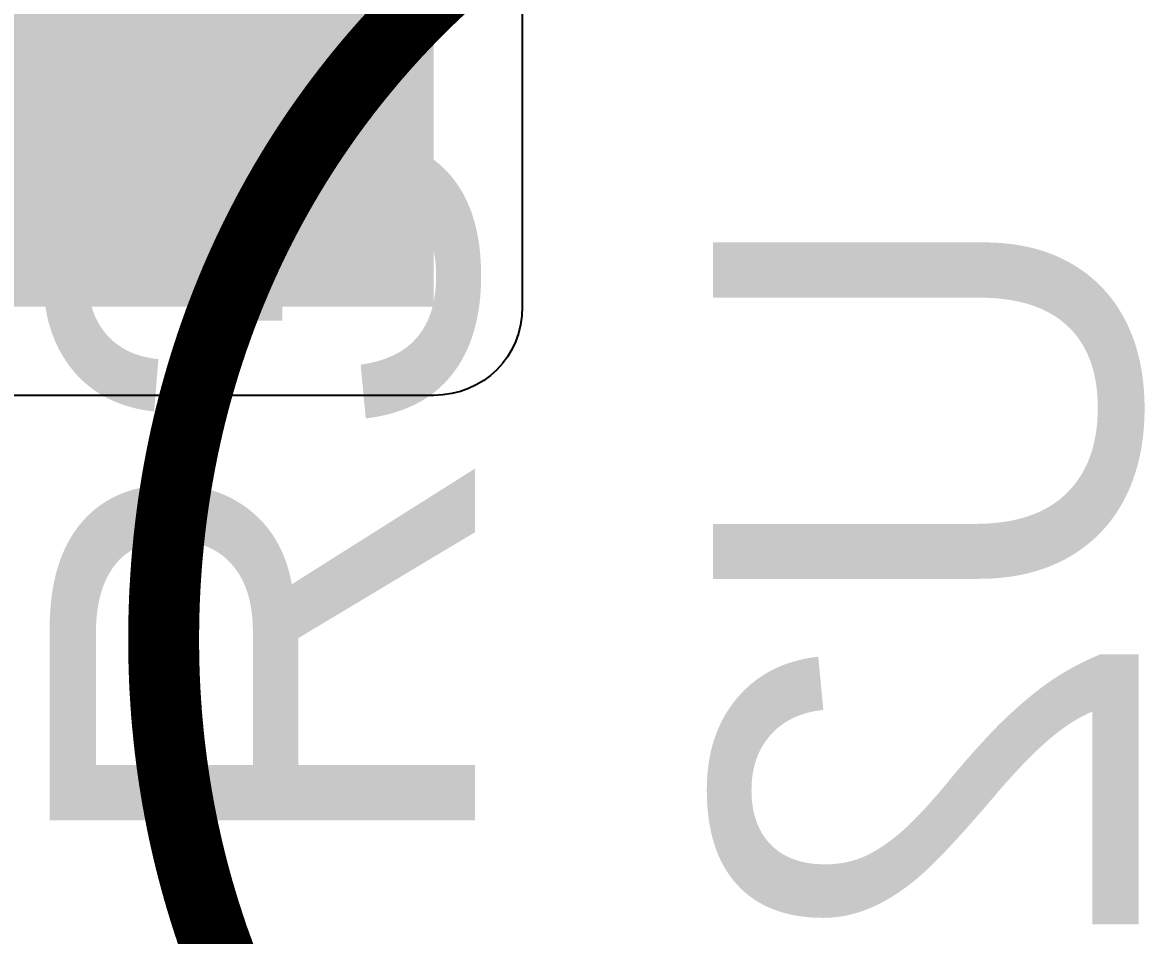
# Model space of a CAD drawing. Header units: inches. Extents: x 15 to 148, y 10 to 111.
# Drawn here: x 141.6215 to 141.9063, y 99.5288 to 99.7607 of the extents above; entities that cross this region are included whole.
import ezdxf

# ---------------------------------------------------------------- set-up
doc = ezdxf.new("R2010")
doc.units = ezdxf.units.IN
doc.header["$MEASUREMENT"] = 0
doc.layers.add('BLK_12AWG', color=7, linetype='Continuous')

# ---------------------------------------------------------------- blocks, each defined once
blk = doc.blocks.new('RPAD')
blk.add_trace([(-0.5, -0.5), (-0.5, 0.5), (0.5, -0.5), (0.5, 0.5)])
blk = doc.blocks.new('CEGHSD')
blk.add_lwpolyline([(136.25717, 100.52796), (136.25717, 100.46296), (136.25712, 100.46192), (136.25697, 100.46091), (136.25673, 100.45995), (136.2564, 100.45902), (136.25599, 100.45815), (136.25549, 100.45732), (136.25492, 100.45655), (136.25428, 100.45585), (136.25358, 100.45521), (136.25281, 100.45464), (136.25198, 100.45414), (136.25111, 100.45373), (136.25018, 100.4534), (136.24922, 100.45316), (136.24821, 100.45301), (136.24717, 100.45296), (136.12717, 100.45296)])
at = {"const_width": 0.008}
for points in [[(136.2167, 100.42538), (136.2167, 100.42571), (136.2167, 100.42605), (136.2167, 100.42638), (136.21671, 100.42671), (136.21671, 100.42688), (136.21671, 100.42704), (136.21672, 100.42721), (136.21672, 100.42738), (136.21672, 100.42754), (136.21672, 100.42771), (136.21673, 100.42787), (136.21673, 100.42804), (136.21674, 100.42837), (136.21675, 100.4287), (136.21676, 100.42903), (136.21677, 100.42936), (136.21678, 100.42953), (136.21678, 100.42969), (136.21679, 100.42986), (136.2168, 100.43002), (136.2168, 100.43019), (136.21681, 100.43035), (136.21682, 100.43052), (136.21683, 100.43068), (136.21684, 100.43085), (136.21684, 100.43101), (136.21685, 100.43117), (136.21686, 100.43134), (136.21687, 100.4315), (136.21688, 100.43167), (136.21689, 100.43183), (136.2169, 100.43199), (136.21691, 100.43216), (136.21692, 100.43232), (136.21693, 100.43248), (136.21694, 100.43265), (136.21696, 100.43297), (136.21699, 100.4333), (136.217, 100.43346), (136.21701, 100.43363), (136.21702, 100.43379), (136.21704, 100.43395), (136.21706, 100.43428), (136.21709, 100.4346), (136.2171, 100.43476), (136.21712, 100.43492), (136.21713, 100.43509), (136.21715, 100.43525), (136.21718, 100.43557), (136.21721, 100.4359), (136.21724, 100.43622), (136.21727, 100.43654), (136.21729, 100.4367), (136.21731, 100.43686), (136.21732, 100.43702), (136.21734, 100.43719), (136.21738, 100.43751), (136.21741, 100.43783), (136.21743, 100.43799), (136.21745, 100.43815), (136.21747, 100.43831), (136.21749, 100.43847), (136.21751, 100.43863), (136.21753, 100.43879), (136.21755, 100.43895), (136.21757, 100.43911), (136.21759, 100.43927), (136.21761, 100.43943), (136.21765, 100.43975), (136.2177, 100.44006), (136.21774, 100.44038), (136.21776, 100.44054), (136.21779, 100.4407), (136.21781, 100.44086), (136.21783, 100.44102), (136.21786, 100.44118), (136.21788, 100.44133), (136.2179, 100.44149), (136.21793, 100.44165), (136.21798, 100.44197), (136.21803, 100.44228), (136.21808, 100.4426), (136.21813, 100.44291), (136.21818, 100.44323), (136.21824, 100.44354), (136.21826, 100.4437), (136.21829, 100.44386), (136.21832, 100.44401), (136.21835, 100.44417), (136.2184, 100.44448), (136.21846, 100.44479), (136.21849, 100.44495), (136.21852, 100.44511), (136.21855, 100.44526), (136.21858, 100.44542), (136.21864, 100.44573), (136.2187, 100.44604), (136.21876, 100.44635), (136.21882, 100.44666), (136.21889, 100.44697), (136.21895, 100.44728), (136.21902, 100.44759), (136.21909, 100.4479), (136.21915, 100.44821), (136.21922, 100.44851), (136.21929, 100.44882), (136.21936, 100.44913), (136.21943, 100.44944), (136.2195, 100.44974), (136.21958, 100.45005), (136.21965, 100.45035), (136.21972, 100.45066), (136.2198, 100.45096), (136.21988, 100.45127), (136.21995, 100.45157), (136.22003, 100.45187), (136.22011, 100.45218), (136.22019, 100.45248), (136.22027, 100.45278), (136.22035, 100.45308), (136.22044, 100.45338), (136.22052, 100.45368), (136.2206, 100.45398), (136.22069, 100.45428), (136.22078, 100.45458), (136.22082, 100.45473), (136.22086, 100.45488), (136.22091, 100.45503), (136.22095, 100.45518), (136.22104, 100.45548), (136.22113, 100.45577), (136.22122, 100.45607), (136.22131, 100.45637), (136.2214, 100.45666), (136.2215, 100.45696), (136.22154, 100.45711), (136.22159, 100.45725), (136.22164, 100.4574), (136.22169, 100.45755), (136.22173, 100.4577), (136.22178, 100.45784), (136.22183, 100.45799), (136.22188, 100.45814), (136.22193, 100.45828), (136.22198, 100.45843), (136.22202, 100.45858), (136.22207, 100.45872), (136.22217, 100.45902), (136.22227, 100.45931), (136.22237, 100.4596), (136.22248, 100.45989), (136.22258, 100.46018), (136.22268, 100.46047), (136.22273, 100.46062), (136.22279, 100.46076), (136.22284, 100.46091), (136.22289, 100.46105), (136.22294, 100.4612), (136.223, 100.46134), (136.22305, 100.46148), (136.2231, 100.46163), (136.22321, 100.46192), (136.22332, 100.4622), (136.22343, 100.46249), (136.22354, 100.46278), (136.22365, 100.46306), (136.22376, 100.46335), (136.22387, 100.46363), (136.22399, 100.46392), (136.2241, 100.4642), (136.22422, 100.46449), (136.22433, 100.46477), (136.22445, 100.46505), (136.22451, 100.46519), (136.22457, 100.46533), (136.22463, 100.46547), (136.22469, 100.46561), (136.2248, 100.4659), (136.22493, 100.46618), (136.22505, 100.46646), (136.22517, 100.46674), (136.22523, 100.46688), (136.22529, 100.46702), (136.22535, 100.46715), (136.22541, 100.46729), (136.22554, 100.46757), (136.22566, 100.46785), (136.22579, 100.46813), (136.22592, 100.4684), (136.22604, 100.46868), (136.22617, 100.46896), (136.2263, 100.46923), (136.22643, 100.46951), (136.22649, 100.46964), (136.22656, 100.46978), (136.22663, 100.46992), (136.22669, 100.47005), (136.22682, 100.47033), (136.22696, 100.4706), (136.22702, 100.47074), (136.22709, 100.47087), (136.22716, 100.47101), (136.22722, 100.47114), (136.22736, 100.47141), (136.2275, 100.47168), (136.22763, 100.47195), (136.22777, 100.47222), (136.22791, 100.47249), (136.22805, 100.47276), (136.22812, 100.4729), (136.22819, 100.47303), (136.22826, 100.47316), (136.22833, 100.4733), (136.22847, 100.47356), (136.22861, 100.47383), (136.22869, 100.47396), (136.22876, 100.4741), (136.22883, 100.47423), (136.2289, 100.47436), (136.22905, 100.47463), (136.22919, 100.47489), (136.22934, 100.47515), (136.22948, 100.47542), (136.22956, 100.47555), (136.22963, 100.47568), (136.22971, 100.47581), (136.22978, 100.47594), (136.22993, 100.4762), (136.23008, 100.47646), (136.23023, 100.47673), (136.23038, 100.47699), (136.23054, 100.47724), (136.23069, 100.4775), (136.23084, 100.47776), (136.231, 100.47802), (136.23115, 100.47828), (136.23123, 100.47841), (136.23131, 100.47853), (136.23147, 100.47879), (136.23162, 100.47905), (136.23178, 100.4793), (136.23194, 100.47955), (136.2321, 100.47981), (136.23226, 100.48006), (136.23242, 100.48031), (136.23259, 100.48057), (136.23275, 100.48082), (136.23291, 100.48107), (136.233, 100.4812), (136.23308, 100.48132), (136.23324, 100.48157), (136.23333, 100.4817), (136.23341, 100.48182), (136.23349, 100.48194), (136.23358, 100.48207), (136.23374, 100.48232), (136.23391, 100.48256), (136.23399, 100.48269), (136.23408, 100.48281), (136.23416, 100.48294), (136.23425, 100.48306), (136.23433, 100.48318), (136.23442, 100.4833), (136.2345, 100.48343), (136.23459, 100.48355), (136.23476, 100.48379), (136.23493, 100.48404), (136.23511, 100.48428), (136.23528, 100.48453), (136.23546, 100.48477), (136.23563, 100.48501), (136.23581, 100.48525), (136.23598, 100.48549), (136.23616, 100.48573), (136.23634, 100.48597), (136.23652, 100.48621), (136.2367, 100.48645), (136.23688, 100.48669), (136.23706, 100.48692), (136.23715, 100.48704), (136.23724, 100.48716), (136.23733, 100.48728), (136.23742, 100.4874), (136.23761, 100.48763), (136.23779, 100.48787), (136.23788, 100.48798), (136.23798, 100.4881), (136.23807, 100.48822), (136.23816, 100.48834), (136.23835, 100.48857), (136.23853, 100.4888), (136.23863, 100.48892), (136.23872, 100.48903), (136.23881, 100.48915), (136.23891, 100.48926), (136.2391, 100.48949), (136.23929, 100.48972), (136.23938, 100.48984), (136.23948, 100.48995), (136.23957, 100.49007), (136.23967, 100.49018), (136.23986, 100.49041), (136.24005, 100.49064), (136.24024, 100.49086), (136.24044, 100.49109), (136.24063, 100.49132), (136.24083, 100.49154), (136.24092, 100.49165), (136.24102, 100.49177), (136.24112, 100.49188), (136.24122, 100.49199), (136.24141, 100.49221), (136.24161, 100.49244), (136.24181, 100.49266), (136.24201, 100.49288), (136.24211, 100.49299), (136.24221, 100.4931), (136.24231, 100.49321), (136.24241, 100.49332), (136.24261, 100.49354), (136.24281, 100.49376), (136.24291, 100.49387), (136.24301, 100.49398), (136.24311, 100.49409), (136.24322, 100.49419), (136.24332, 100.4943), (136.24342, 100.49441), (136.24352, 100.49452), (136.24362, 100.49463), (136.24383, 100.49484), (136.24403, 100.49506), (136.24414, 100.49516), (136.24424, 100.49527), (136.24434, 100.49538), (136.24445, 100.49549), (136.24455, 100.49559), (136.24465, 100.4957), (136.24476, 100.49581), (136.24486, 100.49591), (136.24507, 100.49612), (136.24528, 100.49633), (136.24549, 100.49654), (136.2457, 100.49675), (136.24581, 100.49686), (136.24591, 100.49696), (136.24602, 100.49707), (136.24612, 100.49717), (136.24623, 100.49728), (136.24634, 100.49738), (136.24644, 100.49748), (136.24655, 100.49759), (136.24676, 100.49779), (136.24698, 100.498), (136.24719, 100.4982), (136.24741, 100.49841), (136.24762, 100.49861), (136.24784, 100.49882), (136.24806, 100.49902), (136.24828, 100.49922)], [(136.2167, 100.42538), (136.2167, 100.42571), (136.2167, 100.42605), (136.2167, 100.42638), (136.21671, 100.42671), (136.21671, 100.42688), (136.21671, 100.42704), (136.21672, 100.42721), (136.21672, 100.42738), (136.21672, 100.42754), (136.21672, 100.42771), (136.21673, 100.42787), (136.21673, 100.42804), (136.21674, 100.42837), (136.21675, 100.4287), (136.21676, 100.42903), (136.21677, 100.42936), (136.21678, 100.42953), (136.21678, 100.42969), (136.21679, 100.42986), (136.2168, 100.43002), (136.2168, 100.43019), (136.21681, 100.43035), (136.21682, 100.43052), (136.21683, 100.43068), (136.21684, 100.43085), (136.21684, 100.43101), (136.21685, 100.43117), (136.21686, 100.43134), (136.21687, 100.4315), (136.21688, 100.43167), (136.21689, 100.43183), (136.2169, 100.43199), (136.21691, 100.43216), (136.21692, 100.43232), (136.21693, 100.43248), (136.21694, 100.43265), (136.21696, 100.43297), (136.21699, 100.4333), (136.217, 100.43346), (136.21701, 100.43363), (136.21702, 100.43379), (136.21704, 100.43395), (136.21706, 100.43428), (136.21709, 100.4346), (136.2171, 100.43476), (136.21712, 100.43492), (136.21713, 100.43509), (136.21715, 100.43525), (136.21718, 100.43557), (136.21721, 100.4359), (136.21724, 100.43622), (136.21727, 100.43654), (136.21729, 100.4367), (136.21731, 100.43686), (136.21732, 100.43702), (136.21734, 100.43719), (136.21738, 100.43751), (136.21741, 100.43783), (136.21743, 100.43799), (136.21745, 100.43815), (136.21747, 100.43831), (136.21749, 100.43847), (136.21751, 100.43863), (136.21753, 100.43879), (136.21755, 100.43895), (136.21757, 100.43911), (136.21759, 100.43927), (136.21761, 100.43943), (136.21765, 100.43975), (136.2177, 100.44006), (136.21774, 100.44038), (136.21776, 100.44054), (136.21779, 100.4407), (136.21781, 100.44086), (136.21783, 100.44102), (136.21786, 100.44118), (136.21788, 100.44133), (136.2179, 100.44149), (136.21793, 100.44165), (136.21798, 100.44197), (136.21803, 100.44228), (136.21808, 100.4426), (136.21813, 100.44291), (136.21818, 100.44323), (136.21824, 100.44354), (136.21826, 100.4437), (136.21829, 100.44386), (136.21832, 100.44401), (136.21835, 100.44417), (136.2184, 100.44448), (136.21846, 100.44479), (136.21849, 100.44495), (136.21852, 100.44511), (136.21855, 100.44526), (136.21858, 100.44542), (136.21864, 100.44573), (136.2187, 100.44604), (136.21876, 100.44635), (136.21882, 100.44666), (136.21889, 100.44697), (136.21895, 100.44728), (136.21902, 100.44759), (136.21909, 100.4479), (136.21915, 100.44821), (136.21922, 100.44851), (136.21929, 100.44882), (136.21936, 100.44913), (136.21943, 100.44944), (136.2195, 100.44974), (136.21958, 100.45005), (136.21965, 100.45035), (136.21972, 100.45066), (136.2198, 100.45096), (136.21988, 100.45127), (136.21995, 100.45157), (136.22003, 100.45187), (136.22011, 100.45218), (136.22019, 100.45248), (136.22027, 100.45278), (136.22035, 100.45308), (136.22044, 100.45338), (136.22052, 100.45368), (136.2206, 100.45398), (136.22069, 100.45428), (136.22078, 100.45458), (136.22082, 100.45473), (136.22086, 100.45488), (136.22091, 100.45503), (136.22095, 100.45518), (136.22104, 100.45548), (136.22113, 100.45577), (136.22122, 100.45607), (136.22131, 100.45637), (136.2214, 100.45666), (136.2215, 100.45696), (136.22154, 100.45711), (136.22159, 100.45725), (136.22164, 100.4574), (136.22169, 100.45755), (136.22173, 100.4577), (136.22178, 100.45784), (136.22183, 100.45799), (136.22188, 100.45814), (136.22193, 100.45828), (136.22198, 100.45843), (136.22202, 100.45858), (136.22207, 100.45872), (136.22217, 100.45902), (136.22227, 100.45931), (136.22237, 100.4596), (136.22248, 100.45989), (136.22258, 100.46018), (136.22268, 100.46047), (136.22273, 100.46062), (136.22279, 100.46076), (136.22284, 100.46091), (136.22289, 100.46105), (136.22294, 100.4612), (136.223, 100.46134), (136.22305, 100.46148), (136.2231, 100.46163), (136.22321, 100.46192), (136.22332, 100.4622), (136.22343, 100.46249), (136.22354, 100.46278), (136.22365, 100.46306), (136.22376, 100.46335), (136.22387, 100.46363), (136.22399, 100.46392), (136.2241, 100.4642), (136.22422, 100.46449), (136.22433, 100.46477), (136.22445, 100.46505), (136.22451, 100.46519), (136.22457, 100.46533), (136.22463, 100.46547), (136.22469, 100.46561), (136.2248, 100.4659), (136.22493, 100.46618), (136.22505, 100.46646), (136.22517, 100.46674), (136.22523, 100.46688), (136.22529, 100.46702), (136.22535, 100.46715), (136.22541, 100.46729), (136.22554, 100.46757), (136.22566, 100.46785), (136.22579, 100.46813), (136.22592, 100.4684), (136.22604, 100.46868), (136.22617, 100.46896), (136.2263, 100.46923), (136.22643, 100.46951), (136.22649, 100.46964), (136.22656, 100.46978), (136.22663, 100.46992), (136.22669, 100.47005), (136.22682, 100.47033), (136.22696, 100.4706), (136.22702, 100.47074), (136.22709, 100.47087), (136.22716, 100.47101), (136.22722, 100.47114), (136.22736, 100.47141), (136.2275, 100.47168), (136.22763, 100.47195), (136.22777, 100.47222), (136.22791, 100.47249), (136.22805, 100.47276), (136.22812, 100.4729), (136.22819, 100.47303), (136.22826, 100.47316), (136.22833, 100.4733), (136.22847, 100.47356), (136.22861, 100.47383), (136.22869, 100.47396), (136.22876, 100.4741), (136.22883, 100.47423), (136.2289, 100.47436), (136.22905, 100.47463), (136.22919, 100.47489), (136.22934, 100.47515), (136.22948, 100.47542), (136.22956, 100.47555), (136.22963, 100.47568), (136.22971, 100.47581), (136.22978, 100.47594), (136.22993, 100.4762), (136.23008, 100.47646), (136.23023, 100.47673), (136.23038, 100.47699), (136.23054, 100.47724), (136.23069, 100.4775), (136.23084, 100.47776), (136.231, 100.47802), (136.23115, 100.47828), (136.23123, 100.47841), (136.23131, 100.47853), (136.23147, 100.47879), (136.23162, 100.47905), (136.23178, 100.4793), (136.23194, 100.47955), (136.2321, 100.47981), (136.23226, 100.48006), (136.23242, 100.48031), (136.23259, 100.48057), (136.23275, 100.48082), (136.23291, 100.48107), (136.233, 100.4812), (136.23308, 100.48132), (136.23324, 100.48157), (136.23333, 100.4817), (136.23341, 100.48182), (136.23349, 100.48194), (136.23358, 100.48207), (136.23374, 100.48232), (136.23391, 100.48256), (136.23399, 100.48269), (136.23408, 100.48281), (136.23416, 100.48294), (136.23425, 100.48306), (136.23433, 100.48318), (136.23442, 100.4833), (136.2345, 100.48343), (136.23459, 100.48355), (136.23476, 100.48379), (136.23493, 100.48404), (136.23511, 100.48428), (136.23528, 100.48453), (136.23546, 100.48477), (136.23563, 100.48501), (136.23581, 100.48525), (136.23598, 100.48549), (136.23616, 100.48573), (136.23634, 100.48597), (136.23652, 100.48621), (136.2367, 100.48645), (136.23688, 100.48669), (136.23706, 100.48692), (136.23715, 100.48704), (136.23724, 100.48716), (136.23733, 100.48728), (136.23742, 100.4874), (136.23761, 100.48763), (136.23779, 100.48787), (136.23788, 100.48798), (136.23798, 100.4881), (136.23807, 100.48822), (136.23816, 100.48834), (136.23835, 100.48857), (136.23853, 100.4888), (136.23863, 100.48892), (136.23872, 100.48903), (136.23881, 100.48915), (136.23891, 100.48926), (136.2391, 100.48949), (136.23929, 100.48972), (136.23938, 100.48984), (136.23948, 100.48995), (136.23957, 100.49007), (136.23967, 100.49018), (136.23986, 100.49041), (136.24005, 100.49064), (136.24024, 100.49086), (136.24044, 100.49109), (136.24063, 100.49132), (136.24083, 100.49154), (136.24092, 100.49165), (136.24102, 100.49177), (136.24112, 100.49188), (136.24122, 100.49199), (136.24141, 100.49221), (136.24161, 100.49244), (136.24181, 100.49266), (136.24201, 100.49288), (136.24211, 100.49299), (136.24221, 100.4931), (136.24231, 100.49321), (136.24241, 100.49332), (136.24261, 100.49354), (136.24281, 100.49376), (136.24291, 100.49387), (136.24301, 100.49398), (136.24311, 100.49409), (136.24322, 100.49419), (136.24332, 100.4943), (136.24342, 100.49441), (136.24352, 100.49452), (136.24362, 100.49463), (136.24383, 100.49484), (136.24403, 100.49506), (136.24414, 100.49516), (136.24424, 100.49527), (136.24434, 100.49538), (136.24445, 100.49549), (136.24455, 100.49559), (136.24465, 100.4957), (136.24476, 100.49581), (136.24486, 100.49591), (136.24507, 100.49612), (136.24528, 100.49633), (136.24549, 100.49654), (136.2457, 100.49675), (136.24581, 100.49686), (136.24591, 100.49696), (136.24602, 100.49707), (136.24612, 100.49717), (136.24623, 100.49728), (136.24634, 100.49738), (136.24644, 100.49748), (136.24655, 100.49759), (136.24676, 100.49779), (136.24698, 100.498), (136.24719, 100.4982), (136.24741, 100.49841), (136.24762, 100.49861), (136.24784, 100.49882), (136.24806, 100.49902), (136.24828, 100.49922)], [(136.2167, 100.42538), (136.2167, 100.42571), (136.2167, 100.42605), (136.2167, 100.42638), (136.21671, 100.42671), (136.21671, 100.42688), (136.21671, 100.42704), (136.21672, 100.42721), (136.21672, 100.42738), (136.21672, 100.42754), (136.21672, 100.42771), (136.21673, 100.42787), (136.21673, 100.42804), (136.21674, 100.42837), (136.21675, 100.4287), (136.21676, 100.42903), (136.21677, 100.42936), (136.21678, 100.42953), (136.21678, 100.42969), (136.21679, 100.42986), (136.2168, 100.43002), (136.2168, 100.43019), (136.21681, 100.43035), (136.21682, 100.43052), (136.21683, 100.43068), (136.21684, 100.43085), (136.21684, 100.43101), (136.21685, 100.43117), (136.21686, 100.43134), (136.21687, 100.4315), (136.21688, 100.43167), (136.21689, 100.43183), (136.2169, 100.43199), (136.21691, 100.43216), (136.21692, 100.43232), (136.21693, 100.43248), (136.21694, 100.43265), (136.21696, 100.43297), (136.21699, 100.4333), (136.217, 100.43346), (136.21701, 100.43363), (136.21702, 100.43379), (136.21704, 100.43395), (136.21706, 100.43428), (136.21709, 100.4346), (136.2171, 100.43476), (136.21712, 100.43492), (136.21713, 100.43509), (136.21715, 100.43525), (136.21718, 100.43557), (136.21721, 100.4359), (136.21724, 100.43622), (136.21727, 100.43654), (136.21729, 100.4367), (136.21731, 100.43686), (136.21732, 100.43702), (136.21734, 100.43719), (136.21738, 100.43751), (136.21741, 100.43783), (136.21743, 100.43799), (136.21745, 100.43815), (136.21747, 100.43831), (136.21749, 100.43847), (136.21751, 100.43863), (136.21753, 100.43879), (136.21755, 100.43895), (136.21757, 100.43911), (136.21759, 100.43927), (136.21761, 100.43943), (136.21765, 100.43975), (136.2177, 100.44006), (136.21774, 100.44038), (136.21776, 100.44054), (136.21779, 100.4407), (136.21781, 100.44086), (136.21783, 100.44102), (136.21786, 100.44118), (136.21788, 100.44133), (136.2179, 100.44149), (136.21793, 100.44165), (136.21798, 100.44197), (136.21803, 100.44228), (136.21808, 100.4426), (136.21813, 100.44291), (136.21818, 100.44323), (136.21824, 100.44354), (136.21826, 100.4437), (136.21829, 100.44386), (136.21832, 100.44401), (136.21835, 100.44417), (136.2184, 100.44448), (136.21846, 100.44479), (136.21849, 100.44495), (136.21852, 100.44511), (136.21855, 100.44526), (136.21858, 100.44542), (136.21864, 100.44573), (136.2187, 100.44604), (136.21876, 100.44635), (136.21882, 100.44666), (136.21889, 100.44697), (136.21895, 100.44728), (136.21902, 100.44759), (136.21909, 100.4479), (136.21915, 100.44821), (136.21922, 100.44851), (136.21929, 100.44882), (136.21936, 100.44913), (136.21943, 100.44944), (136.2195, 100.44974), (136.21958, 100.45005), (136.21965, 100.45035), (136.21972, 100.45066), (136.2198, 100.45096), (136.21988, 100.45127), (136.21995, 100.45157), (136.22003, 100.45187), (136.22011, 100.45218), (136.22019, 100.45248), (136.22027, 100.45278), (136.22035, 100.45308), (136.22044, 100.45338), (136.22052, 100.45368), (136.2206, 100.45398), (136.22069, 100.45428), (136.22078, 100.45458), (136.22082, 100.45473), (136.22086, 100.45488), (136.22091, 100.45503), (136.22095, 100.45518), (136.22104, 100.45548), (136.22113, 100.45577), (136.22122, 100.45607), (136.22131, 100.45637), (136.2214, 100.45666), (136.2215, 100.45696), (136.22154, 100.45711), (136.22159, 100.45725), (136.22164, 100.4574), (136.22169, 100.45755), (136.22173, 100.4577), (136.22178, 100.45784), (136.22183, 100.45799), (136.22188, 100.45814), (136.22193, 100.45828), (136.22198, 100.45843), (136.22202, 100.45858), (136.22207, 100.45872), (136.22217, 100.45902), (136.22227, 100.45931), (136.22237, 100.4596), (136.22248, 100.45989), (136.22258, 100.46018), (136.22268, 100.46047), (136.22273, 100.46062), (136.22279, 100.46076), (136.22284, 100.46091), (136.22289, 100.46105), (136.22294, 100.4612), (136.223, 100.46134), (136.22305, 100.46148), (136.2231, 100.46163), (136.22321, 100.46192), (136.22332, 100.4622), (136.22343, 100.46249), (136.22354, 100.46278), (136.22365, 100.46306), (136.22376, 100.46335), (136.22387, 100.46363), (136.22399, 100.46392), (136.2241, 100.4642), (136.22422, 100.46449), (136.22433, 100.46477), (136.22445, 100.46505), (136.22451, 100.46519), (136.22457, 100.46533), (136.22463, 100.46547), (136.22469, 100.46561), (136.2248, 100.4659), (136.22493, 100.46618), (136.22505, 100.46646), (136.22517, 100.46674), (136.22523, 100.46688), (136.22529, 100.46702), (136.22535, 100.46715), (136.22541, 100.46729), (136.22554, 100.46757), (136.22566, 100.46785), (136.22579, 100.46813), (136.22592, 100.4684), (136.22604, 100.46868), (136.22617, 100.46896), (136.2263, 100.46923), (136.22643, 100.46951), (136.22649, 100.46964), (136.22656, 100.46978), (136.22663, 100.46992), (136.22669, 100.47005), (136.22682, 100.47033), (136.22696, 100.4706), (136.22702, 100.47074), (136.22709, 100.47087), (136.22716, 100.47101), (136.22722, 100.47114), (136.22736, 100.47141), (136.2275, 100.47168), (136.22763, 100.47195), (136.22777, 100.47222), (136.22791, 100.47249), (136.22805, 100.47276), (136.22812, 100.4729), (136.22819, 100.47303), (136.22826, 100.47316), (136.22833, 100.4733), (136.22847, 100.47356), (136.22861, 100.47383), (136.22869, 100.47396), (136.22876, 100.4741), (136.22883, 100.47423), (136.2289, 100.47436), (136.22905, 100.47463), (136.22919, 100.47489), (136.22934, 100.47515), (136.22948, 100.47542), (136.22956, 100.47555), (136.22963, 100.47568), (136.22971, 100.47581), (136.22978, 100.47594), (136.22993, 100.4762), (136.23008, 100.47646), (136.23023, 100.47673), (136.23038, 100.47699), (136.23054, 100.47724), (136.23069, 100.4775), (136.23084, 100.47776), (136.231, 100.47802), (136.23115, 100.47828), (136.23123, 100.47841), (136.23131, 100.47853), (136.23147, 100.47879), (136.23162, 100.47905), (136.23178, 100.4793), (136.23194, 100.47955), (136.2321, 100.47981), (136.23226, 100.48006), (136.23242, 100.48031), (136.23259, 100.48057), (136.23275, 100.48082), (136.23291, 100.48107), (136.233, 100.4812), (136.23308, 100.48132), (136.23324, 100.48157), (136.23333, 100.4817), (136.23341, 100.48182), (136.23349, 100.48194), (136.23358, 100.48207), (136.23374, 100.48232), (136.23391, 100.48256), (136.23399, 100.48269), (136.23408, 100.48281), (136.23416, 100.48294), (136.23425, 100.48306), (136.23433, 100.48318), (136.23442, 100.4833), (136.2345, 100.48343), (136.23459, 100.48355), (136.23476, 100.48379), (136.23493, 100.48404), (136.23511, 100.48428), (136.23528, 100.48453), (136.23546, 100.48477), (136.23563, 100.48501), (136.23581, 100.48525), (136.23598, 100.48549), (136.23616, 100.48573), (136.23634, 100.48597), (136.23652, 100.48621), (136.2367, 100.48645), (136.23688, 100.48669), (136.23706, 100.48692), (136.23715, 100.48704), (136.23724, 100.48716), (136.23733, 100.48728), (136.23742, 100.4874), (136.23761, 100.48763), (136.23779, 100.48787), (136.23788, 100.48798), (136.23798, 100.4881), (136.23807, 100.48822), (136.23816, 100.48834), (136.23835, 100.48857), (136.23853, 100.4888), (136.23863, 100.48892), (136.23872, 100.48903), (136.23881, 100.48915), (136.23891, 100.48926), (136.2391, 100.48949), (136.23929, 100.48972), (136.23938, 100.48984), (136.23948, 100.48995), (136.23957, 100.49007), (136.23967, 100.49018), (136.23986, 100.49041), (136.24005, 100.49064), (136.24024, 100.49086), (136.24044, 100.49109), (136.24063, 100.49132), (136.24083, 100.49154), (136.24092, 100.49165), (136.24102, 100.49177), (136.24112, 100.49188), (136.24122, 100.49199), (136.24141, 100.49221), (136.24161, 100.49244), (136.24181, 100.49266), (136.24201, 100.49288), (136.24211, 100.49299), (136.24221, 100.4931), (136.24231, 100.49321), (136.24241, 100.49332), (136.24261, 100.49354), (136.24281, 100.49376), (136.24291, 100.49387), (136.24301, 100.49398), (136.24311, 100.49409), (136.24322, 100.49419), (136.24332, 100.4943), (136.24342, 100.49441), (136.24352, 100.49452), (136.24362, 100.49463), (136.24383, 100.49484), (136.24403, 100.49506), (136.24414, 100.49516), (136.24424, 100.49527), (136.24434, 100.49538), (136.24445, 100.49549), (136.24455, 100.49559), (136.24465, 100.4957), (136.24476, 100.49581), (136.24486, 100.49591), (136.24507, 100.49612), (136.24528, 100.49633), (136.24549, 100.49654), (136.2457, 100.49675), (136.24581, 100.49686), (136.24591, 100.49696), (136.24602, 100.49707), (136.24612, 100.49717), (136.24623, 100.49728), (136.24634, 100.49738), (136.24644, 100.49748), (136.24655, 100.49759), (136.24676, 100.49779), (136.24698, 100.498), (136.24719, 100.4982), (136.24741, 100.49841), (136.24762, 100.49861), (136.24784, 100.49882), (136.24806, 100.49902), (136.24828, 100.49922)], [(136.2167, 100.42538), (136.2167, 100.42505), (136.2167, 100.42472), (136.2167, 100.4244), (136.21671, 100.42407), (136.21671, 100.42391), (136.21671, 100.42374), (136.21672, 100.42358), (136.21672, 100.42342), (136.21672, 100.42325), (136.21672, 100.42309), (136.21673, 100.42293), (136.21673, 100.42276), (136.21674, 100.42244), (136.21675, 100.42211), (136.21676, 100.42179), (136.21677, 100.42146), (136.21678, 100.4213), (136.21678, 100.42114), (136.21679, 100.42098), (136.2168, 100.42081), (136.2168, 100.42065), (136.21681, 100.42049), (136.21682, 100.42033), (136.21683, 100.42017), (136.21684, 100.42), (136.21684, 100.41984), (136.21685, 100.41968), (136.21686, 100.41952), (136.21687, 100.41936), (136.21688, 100.4192), (136.21689, 100.41903), (136.2169, 100.41887), (136.21691, 100.41871), (136.21692, 100.41855), (136.21693, 100.41839), (136.21694, 100.41823), (136.21696, 100.41791), (136.21699, 100.41759), (136.217, 100.41743), (136.21701, 100.41727), (136.21702, 100.41711), (136.21704, 100.41694), (136.21706, 100.41662), (136.21709, 100.4163), (136.2171, 100.41614), (136.21712, 100.41598), (136.21713, 100.41583), (136.21715, 100.41567), (136.21718, 100.41535), (136.21721, 100.41503), (136.21724, 100.41471), (136.21727, 100.41439), (136.21729, 100.41423), (136.21731, 100.41407), (136.21732, 100.41391), (136.21734, 100.41376), (136.21738, 100.41344), (136.21741, 100.41312), (136.21743, 100.41296), (136.21745, 100.41281), (136.21747, 100.41265), (136.21749, 100.41249), (136.21751, 100.41233), (136.21753, 100.41217), (136.21755, 100.41202), (136.21757, 100.41186), (136.21759, 100.4117), (136.21761, 100.41154), (136.21765, 100.41123), (136.2177, 100.41091), (136.21774, 100.4106), (136.21776, 100.41044), (136.21779, 100.41029), (136.21781, 100.41013), (136.21783, 100.40997), (136.21786, 100.40982), (136.21788, 100.40966), (136.2179, 100.4095), (136.21793, 100.40935), (136.21798, 100.40903), (136.21803, 100.40872), (136.21808, 100.40841), (136.21813, 100.4081), (136.21818, 100.40779), (136.21824, 100.40748), (136.21826, 100.40732), (136.21829, 100.40717), (136.21832, 100.40701), (136.21835, 100.40686), (136.2184, 100.40655), (136.21846, 100.40624), (136.21849, 100.40608), (136.21852, 100.40593), (136.21855, 100.40577), (136.21858, 100.40562), (136.21864, 100.40531), (136.2187, 100.405), (136.21876, 100.4047), (136.21882, 100.40439), (136.21889, 100.40408), (136.21895, 100.40378), (136.21902, 100.40347), (136.21909, 100.40316), (136.21915, 100.40286), (136.21922, 100.40256), (136.21929, 100.40225), (136.21936, 100.40195), (136.21943, 100.40164), (136.2195, 100.40134), (136.21958, 100.40104), (136.21965, 100.40073), (136.21972, 100.40043), (136.2198, 100.40013), (136.21988, 100.39983), (136.21995, 100.39953), (136.22003, 100.39923), (136.22011, 100.39893), (136.22019, 100.39863), (136.22027, 100.39833), (136.22035, 100.39803), (136.22044, 100.39773), (136.22052, 100.39743), (136.2206, 100.39713), (136.22069, 100.39684), (136.22078, 100.39654), (136.22082, 100.39639), (136.22086, 100.39624), (136.22091, 100.39609), (136.22095, 100.39595), (136.22104, 100.39565), (136.22113, 100.39536), (136.22122, 100.39506), (136.22131, 100.39477), (136.2214, 100.39447), (136.2215, 100.39418), (136.22154, 100.39403), (136.22159, 100.39389), (136.22164, 100.39374), (136.22169, 100.39359), (136.22173, 100.39345), (136.22178, 100.3933), (136.22183, 100.39315), (136.22188, 100.39301), (136.22193, 100.39286), (136.22198, 100.39272), (136.22202, 100.39257), (136.22207, 100.39242), (136.22217, 100.39213), (136.22227, 100.39184), (136.22237, 100.39155), (136.22248, 100.39126), (136.22258, 100.39098), (136.22268, 100.39069), (136.22273, 100.39054), (136.22279, 100.3904), (136.22284, 100.39025), (136.22289, 100.39011), (136.22294, 100.38997), (136.223, 100.38982), (136.22305, 100.38968), (136.2231, 100.38954), (136.22321, 100.38925), (136.22332, 100.38896), (136.22343, 100.38868), (136.22354, 100.38839), (136.22365, 100.38811), (136.22376, 100.38782)], [(136.2167, 100.42538), (136.2167, 100.42505), (136.2167, 100.42472), (136.2167, 100.4244), (136.21671, 100.42407), (136.21671, 100.42391), (136.21671, 100.42374), (136.21672, 100.42358), (136.21672, 100.42342), (136.21672, 100.42325), (136.21672, 100.42309), (136.21673, 100.42293), (136.21673, 100.42276), (136.21674, 100.42244), (136.21675, 100.42211), (136.21676, 100.42179), (136.21677, 100.42146), (136.21678, 100.4213), (136.21678, 100.42114), (136.21679, 100.42098), (136.2168, 100.42081), (136.2168, 100.42065), (136.21681, 100.42049), (136.21682, 100.42033), (136.21683, 100.42017), (136.21684, 100.42), (136.21684, 100.41984), (136.21685, 100.41968), (136.21686, 100.41952), (136.21687, 100.41936), (136.21688, 100.4192), (136.21689, 100.41903), (136.2169, 100.41887), (136.21691, 100.41871), (136.21692, 100.41855), (136.21693, 100.41839), (136.21694, 100.41823), (136.21696, 100.41791), (136.21699, 100.41759), (136.217, 100.41743), (136.21701, 100.41727), (136.21702, 100.41711), (136.21704, 100.41694), (136.21706, 100.41662), (136.21709, 100.4163), (136.2171, 100.41614), (136.21712, 100.41598), (136.21713, 100.41583), (136.21715, 100.41567), (136.21718, 100.41535), (136.21721, 100.41503), (136.21724, 100.41471), (136.21727, 100.41439), (136.21729, 100.41423), (136.21731, 100.41407), (136.21732, 100.41391), (136.21734, 100.41376), (136.21738, 100.41344), (136.21741, 100.41312), (136.21743, 100.41296), (136.21745, 100.41281), (136.21747, 100.41265), (136.21749, 100.41249), (136.21751, 100.41233), (136.21753, 100.41217), (136.21755, 100.41202), (136.21757, 100.41186), (136.21759, 100.4117), (136.21761, 100.41154), (136.21765, 100.41123), (136.2177, 100.41091), (136.21774, 100.4106), (136.21776, 100.41044), (136.21779, 100.41029), (136.21781, 100.41013), (136.21783, 100.40997), (136.21786, 100.40982), (136.21788, 100.40966), (136.2179, 100.4095), (136.21793, 100.40935), (136.21798, 100.40903), (136.21803, 100.40872), (136.21808, 100.40841), (136.21813, 100.4081), (136.21818, 100.40779), (136.21824, 100.40748), (136.21826, 100.40732), (136.21829, 100.40717), (136.21832, 100.40701), (136.21835, 100.40686), (136.2184, 100.40655), (136.21846, 100.40624), (136.21849, 100.40608), (136.21852, 100.40593), (136.21855, 100.40577), (136.21858, 100.40562), (136.21864, 100.40531), (136.2187, 100.405), (136.21876, 100.4047), (136.21882, 100.40439), (136.21889, 100.40408), (136.21895, 100.40378), (136.21902, 100.40347), (136.21909, 100.40316), (136.21915, 100.40286), (136.21922, 100.40256), (136.21929, 100.40225), (136.21936, 100.40195), (136.21943, 100.40164), (136.2195, 100.40134), (136.21958, 100.40104), (136.21965, 100.40073), (136.21972, 100.40043), (136.2198, 100.40013), (136.21988, 100.39983), (136.21995, 100.39953), (136.22003, 100.39923), (136.22011, 100.39893), (136.22019, 100.39863), (136.22027, 100.39833), (136.22035, 100.39803), (136.22044, 100.39773), (136.22052, 100.39743), (136.2206, 100.39713), (136.22069, 100.39684), (136.22078, 100.39654), (136.22082, 100.39639), (136.22086, 100.39624), (136.22091, 100.39609), (136.22095, 100.39595), (136.22104, 100.39565), (136.22113, 100.39536), (136.22122, 100.39506), (136.22131, 100.39477), (136.2214, 100.39447), (136.2215, 100.39418), (136.22154, 100.39403), (136.22159, 100.39389), (136.22164, 100.39374), (136.22169, 100.39359), (136.22173, 100.39345), (136.22178, 100.3933), (136.22183, 100.39315), (136.22188, 100.39301), (136.22193, 100.39286), (136.22198, 100.39272), (136.22202, 100.39257), (136.22207, 100.39242), (136.22217, 100.39213), (136.22227, 100.39184), (136.22237, 100.39155), (136.22248, 100.39126), (136.22258, 100.39098), (136.22268, 100.39069), (136.22273, 100.39054), (136.22279, 100.3904), (136.22284, 100.39025), (136.22289, 100.39011), (136.22294, 100.38997), (136.223, 100.38982), (136.22305, 100.38968), (136.2231, 100.38954), (136.22321, 100.38925), (136.22332, 100.38896), (136.22343, 100.38868), (136.22354, 100.38839), (136.22365, 100.38811), (136.22376, 100.38782)], [(136.2167, 100.42538), (136.2167, 100.42505), (136.2167, 100.42472), (136.2167, 100.4244), (136.21671, 100.42407), (136.21671, 100.42391), (136.21671, 100.42374), (136.21672, 100.42358), (136.21672, 100.42342), (136.21672, 100.42325), (136.21672, 100.42309), (136.21673, 100.42293), (136.21673, 100.42276), (136.21674, 100.42244), (136.21675, 100.42211), (136.21676, 100.42179), (136.21677, 100.42146), (136.21678, 100.4213), (136.21678, 100.42114), (136.21679, 100.42098), (136.2168, 100.42081), (136.2168, 100.42065), (136.21681, 100.42049), (136.21682, 100.42033), (136.21683, 100.42017), (136.21684, 100.42), (136.21684, 100.41984), (136.21685, 100.41968), (136.21686, 100.41952), (136.21687, 100.41936), (136.21688, 100.4192), (136.21689, 100.41903), (136.2169, 100.41887), (136.21691, 100.41871), (136.21692, 100.41855), (136.21693, 100.41839), (136.21694, 100.41823), (136.21696, 100.41791), (136.21699, 100.41759), (136.217, 100.41743), (136.21701, 100.41727), (136.21702, 100.41711), (136.21704, 100.41694), (136.21706, 100.41662), (136.21709, 100.4163), (136.2171, 100.41614), (136.21712, 100.41598), (136.21713, 100.41583), (136.21715, 100.41567), (136.21718, 100.41535), (136.21721, 100.41503), (136.21724, 100.41471), (136.21727, 100.41439), (136.21729, 100.41423), (136.21731, 100.41407), (136.21732, 100.41391), (136.21734, 100.41376), (136.21738, 100.41344), (136.21741, 100.41312), (136.21743, 100.41296), (136.21745, 100.41281), (136.21747, 100.41265), (136.21749, 100.41249), (136.21751, 100.41233), (136.21753, 100.41217), (136.21755, 100.41202), (136.21757, 100.41186), (136.21759, 100.4117), (136.21761, 100.41154), (136.21765, 100.41123), (136.2177, 100.41091), (136.21774, 100.4106), (136.21776, 100.41044), (136.21779, 100.41029), (136.21781, 100.41013), (136.21783, 100.40997), (136.21786, 100.40982), (136.21788, 100.40966), (136.2179, 100.4095), (136.21793, 100.40935), (136.21798, 100.40903), (136.21803, 100.40872), (136.21808, 100.40841), (136.21813, 100.4081), (136.21818, 100.40779), (136.21824, 100.40748), (136.21826, 100.40732), (136.21829, 100.40717), (136.21832, 100.40701), (136.21835, 100.40686), (136.2184, 100.40655), (136.21846, 100.40624), (136.21849, 100.40608), (136.21852, 100.40593), (136.21855, 100.40577), (136.21858, 100.40562), (136.21864, 100.40531), (136.2187, 100.405), (136.21876, 100.4047), (136.21882, 100.40439), (136.21889, 100.40408), (136.21895, 100.40378), (136.21902, 100.40347), (136.21909, 100.40316), (136.21915, 100.40286), (136.21922, 100.40256), (136.21929, 100.40225), (136.21936, 100.40195), (136.21943, 100.40164), (136.2195, 100.40134), (136.21958, 100.40104), (136.21965, 100.40073), (136.21972, 100.40043), (136.2198, 100.40013), (136.21988, 100.39983), (136.21995, 100.39953), (136.22003, 100.39923), (136.22011, 100.39893), (136.22019, 100.39863), (136.22027, 100.39833), (136.22035, 100.39803), (136.22044, 100.39773), (136.22052, 100.39743), (136.2206, 100.39713), (136.22069, 100.39684), (136.22078, 100.39654), (136.22082, 100.39639), (136.22086, 100.39624), (136.22091, 100.39609), (136.22095, 100.39595), (136.22104, 100.39565), (136.22113, 100.39536), (136.22122, 100.39506), (136.22131, 100.39477), (136.2214, 100.39447), (136.2215, 100.39418), (136.22154, 100.39403), (136.22159, 100.39389), (136.22164, 100.39374), (136.22169, 100.39359), (136.22173, 100.39345), (136.22178, 100.3933), (136.22183, 100.39315), (136.22188, 100.39301), (136.22193, 100.39286), (136.22198, 100.39272), (136.22202, 100.39257), (136.22207, 100.39242), (136.22217, 100.39213), (136.22227, 100.39184), (136.22237, 100.39155), (136.22248, 100.39126), (136.22258, 100.39098), (136.22268, 100.39069), (136.22273, 100.39054), (136.22279, 100.3904), (136.22284, 100.39025), (136.22289, 100.39011), (136.22294, 100.38997), (136.223, 100.38982), (136.22305, 100.38968), (136.2231, 100.38954), (136.22321, 100.38925), (136.22332, 100.38896), (136.22343, 100.38868), (136.22354, 100.38839), (136.22365, 100.38811), (136.22376, 100.38782)]]:
    blk.add_lwpolyline(points, dxfattribs=at)
at = {"xscale": 0.065, "yscale": 0.12, "rotation": 270}
blk.add_blockref('RPAD', (136.18717, 100.49546), dxfattribs=at)
at = {"width": 1.041667}
blk.add_text('R3', height=0.048, rotation=90, dxfattribs=at).set_placement((136.25184, 100.39952))
blk.add_text('R3', height=0.048, rotation=90, dxfattribs=at).set_placement((136.25184, 100.39952))
blk.add_text('R3', height=0.048, rotation=90, dxfattribs=at).set_placement((136.25184, 100.39952))
at = {"text_generation_flag": 2, "width": 1.041667}
blk.add_text('U2', height=0.048, rotation=90, dxfattribs=at).set_placement((136.3267, 100.47538))
blk.add_text('U2', height=0.048, rotation=90, dxfattribs=at).set_placement((136.3267, 100.47538))
blk.add_text('U2', height=0.048, rotation=90, dxfattribs=at).set_placement((136.3267, 100.47538))

msp = doc.modelspace()

# ---------------------------------------------------------------- block references
at = {"layer": 'BLK_12AWG', "xscale": 2.25, "yscale": 2.25, "zscale": 2.25}
msp.add_blockref('CEGHSD', (-164.83027, -126.3532), dxfattribs=at)

doc.saveas('drawing.dxf')
